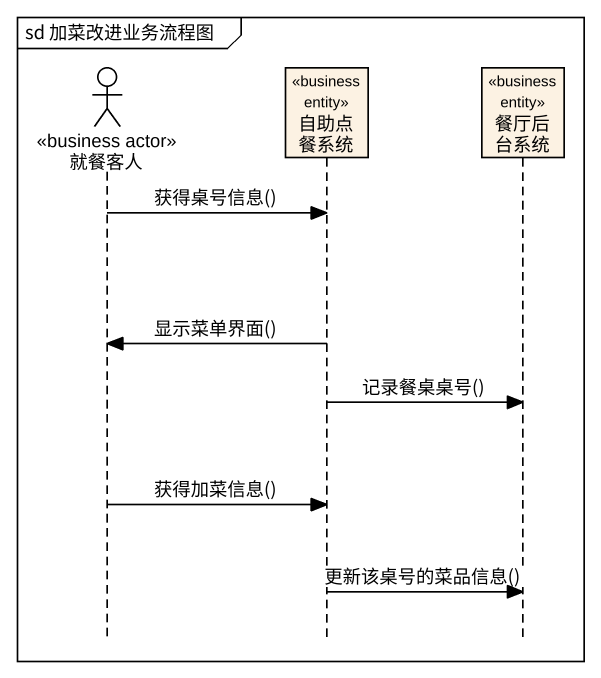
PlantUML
@startuml
mainframe sd 加菜改进业务流程图
hide footbox
actor 就餐客人 <<business actor>>
participant 自助点餐系统 <<business entity>>
participant 餐厅后台系统 <<business entity>>

就餐客人 -> 自助点餐系统 : 获得桌号信息()
自助点餐系统 -> 就餐客人 : 显示菜单界面()
自助点餐系统 -> 餐厅后台系统 : 记录餐桌桌号()
就餐客人 -> 自助点餐系统 : 获得加菜信息()
自助点餐系统 -> 餐厅后台系统 : 更新该桌号的菜品信息()
@enduml
